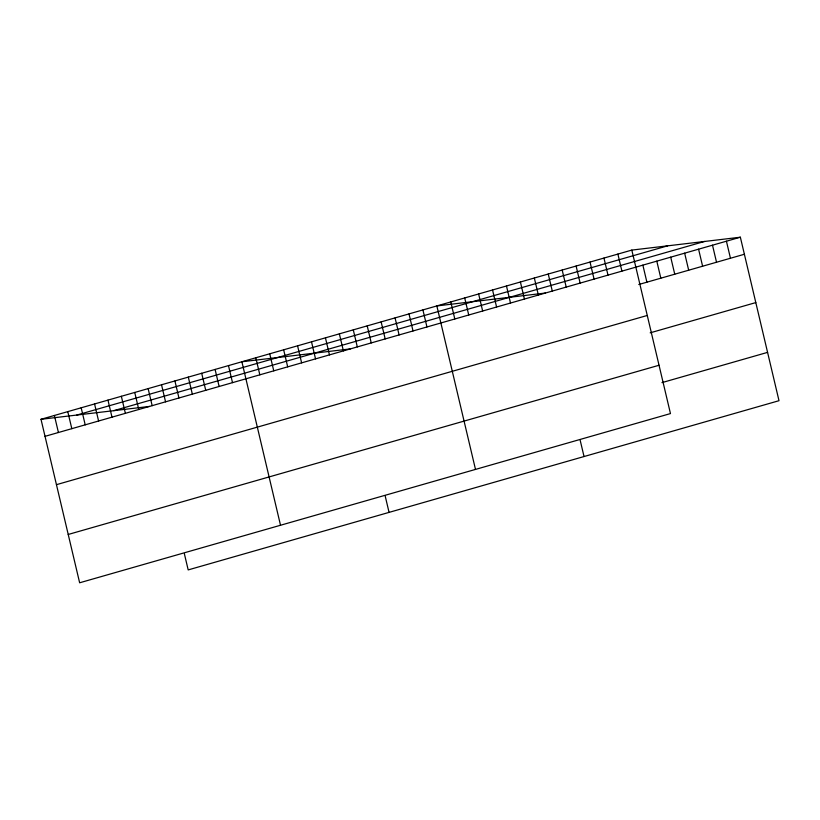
<?xml version="1.0" encoding="UTF-8"?>
<svg xmlns="http://www.w3.org/2000/svg" width="820" height="820" viewBox="0 0 820 820"><rect width="100%" height="100%" fill="white"/><g stroke="black" fill="none" stroke-linecap="round" stroke-linejoin="round"><path stroke-width="1.23" d="M631.81 250.09L670.463 413.577L79.642 582.784L41 419.297L631.81 250.09L740.357 237.216L779 400.703L188.19 569.91L184.377 553.797M76.813 415.053L667.634 245.836M113.724 410.666L704.534 241.459M45.028 436.342L740.357 237.216M638.77 284.509L744.386 254.261M56.457 484.671L647.267 315.464M650.198 332.828L755.804 302.59M68.224 534.466L659.034 365.259M661.966 382.622L767.571 352.374M545.382 293.047L436.845 305.932L475.497 469.419M350.417 348.889L241.879 361.763L280.522 525.261M41 419.297L149.537 406.423M726.428 241.203L730.456 258.249M712.498 245.19L716.526 262.236M698.578 249.177L702.607 266.223M684.649 253.165L688.677 270.21M670.719 257.152L674.747 274.198M656.799 261.139L660.828 278.195M642.87 265.127L646.898 282.183M617.89 254.077L621.919 271.123M603.961 258.064L607.989 275.12M590.031 262.051L594.069 279.107M576.111 266.049L580.14 283.095M562.182 270.036L566.21 287.082M548.252 274.023L552.29 291.069M580.222 440.432L584.035 456.535M534.332 278.011L538.361 295.056M520.403 281.998L524.431 299.044M506.473 285.985L510.511 303.031M492.553 289.972L496.582 307.029M478.624 293.96L482.652 311.016M464.694 297.947L468.732 315.003M450.774 301.944L454.803 318.99M422.915 309.919L426.953 326.965M408.995 313.906L413.024 330.952M395.066 317.893L399.094 334.939M381.136 321.881L385.174 338.926M367.216 325.868L371.245 342.924M353.287 329.855L357.315 346.911M385.256 496.274L389.059 512.377M339.357 333.853L343.395 350.898M325.438 337.84L329.466 354.886M311.508 341.827L315.536 358.873M297.578 345.814L301.616 362.86M283.659 349.802L287.687 366.847M269.729 353.789L273.757 370.835M255.799 357.776L259.837 374.832M228.483 365.607L232.511 382.653M215.096 369.441L219.124 386.486M201.699 373.274L205.728 390.32M188.313 377.108L192.341 394.154M174.916 380.941L178.945 397.997M161.53 384.785L165.558 401.831M148.133 388.618L152.161 405.664M134.746 392.452L138.775 409.498M121.35 396.285L125.378 413.331M107.963 400.119L111.992 417.175M94.566 403.952L98.595 421.008M81.18 407.796L85.208 424.842M67.783 411.63L71.811 428.675M54.397 415.463L58.425 432.509"/></g></svg>
